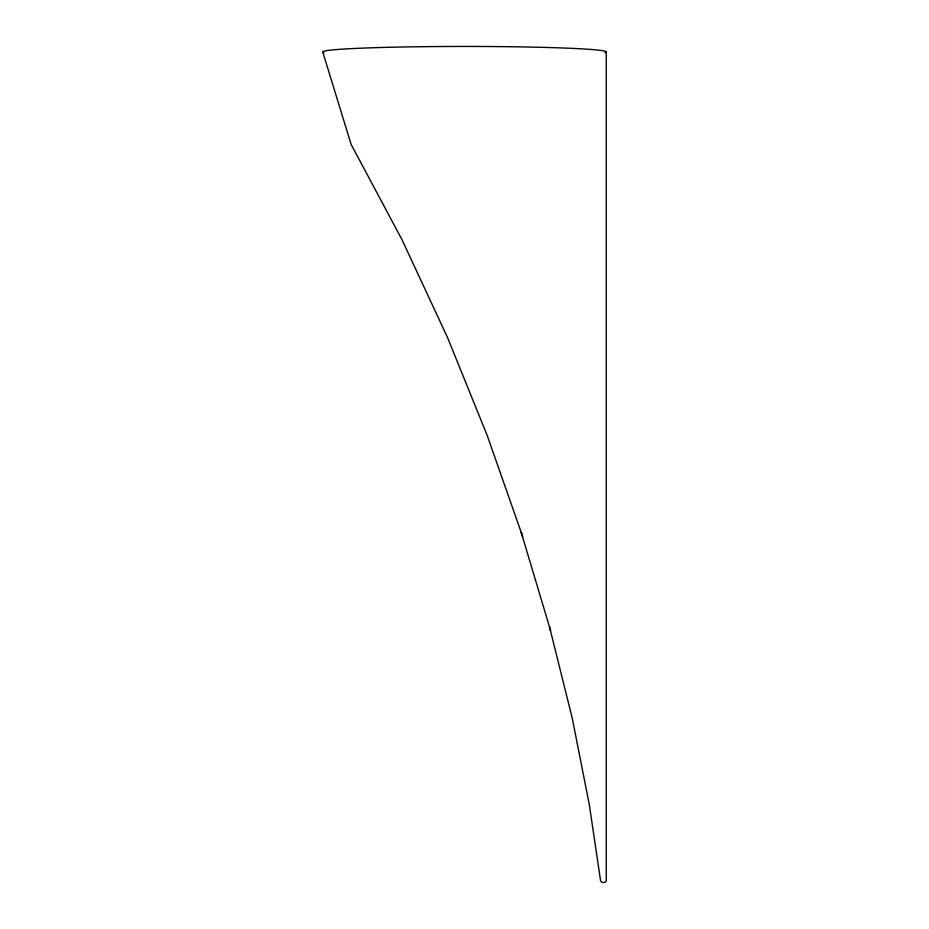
<?xml version="1.0" encoding="UTF-8"?>
<svg xmlns="http://www.w3.org/2000/svg" width="929" height="929" viewBox="0 0 929 929"><rect width="100%" height="100%" fill="white"/><g stroke="black" fill="none" stroke-linecap="round" stroke-linejoin="round"><path stroke-width="1.39" d="M322.735 51.919L351.092 144.343L402.129 239.972L447.488 337.436L487.179 435.376L522.655 536.521L521.204 532.375L550.525 630.361L549.562 627.075L572.241 718.163L589.253 804.328L600.587 880.738C601.121 883.189 605.731 883.189 606.265 880.738L606.265 51.919M324 52.639A141.707 5.469 0 0 1 464.5 46.45A141.707 5.469 0 0 1 605 52.639"/></g></svg>
